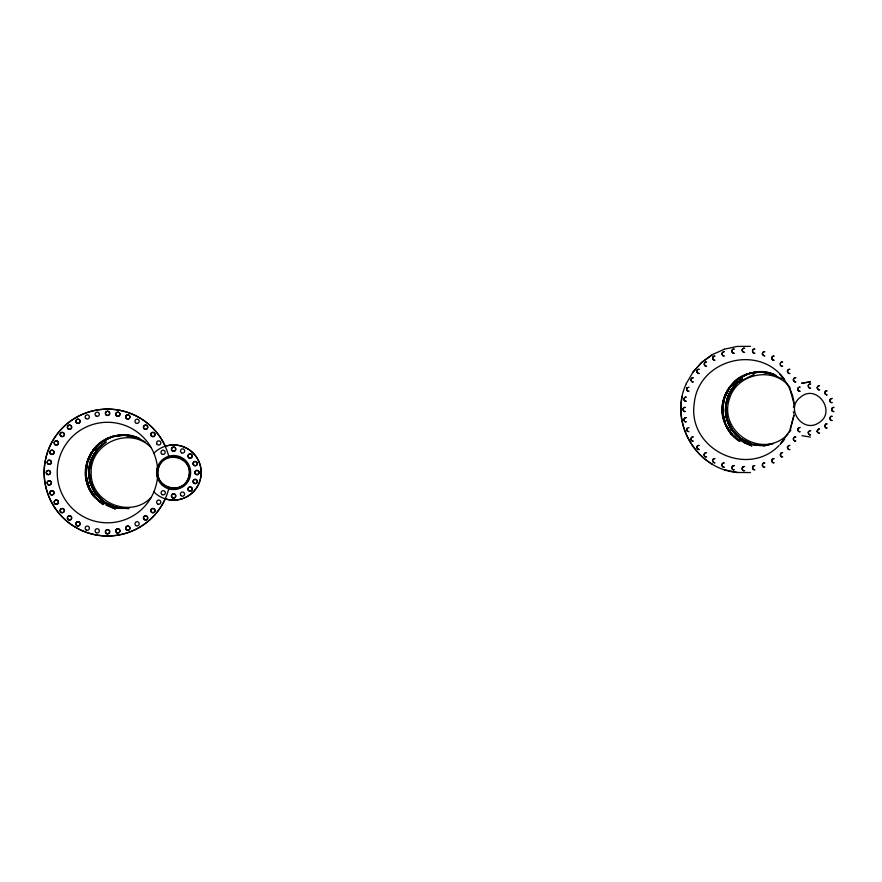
<?xml version="1.0" encoding="UTF-8"?>
<svg xmlns="http://www.w3.org/2000/svg" width="882" height="882" viewBox="0 0 882 882"><rect width="100%" height="100%" fill="white"/><g stroke="black" fill="none" stroke-linecap="round" stroke-linejoin="round"><path stroke-width="1.32" d="M95.918 498.462C73.36 476.589 91.937 433.724 123.304 435.223L111.893 436.634M764.518 372.303C746.657 369.812 729.16 382.237 723.648 398.995L728.609 388.499C718.918 402.291 720.55 422.18 731.784 434.606L725.533 424.859L730.296 433.018L739.755 441.452C713.637 426.127 718.83 381.322 748.531 373.538L738.102 378.676L748.531 373.538M88.299 460.183L92.334 451.694L86.998 462.102L91.96 451.595C80.383 468.97 86.524 492.983 103.106 504.548L93.646 496.125L88.884 487.955L95.135 497.702C77.043 479.191 86.039 444.616 110.636 437.196L101.452 441.772L111.132 437.141M722.799 410.351C721.994 398.322 728.532 387.121 737.297 379.326L729.138 387.606L737.628 379.469L729.635 387.749L735.015 381.399L745.698 374.707L748.807 373.714L738.532 378.863C748.862 371.818 762.721 369.503 774.407 374.685M97.285 450.096L92.367 457.802L98.464 448.508L93.536 455.035L89.336 469.511L89.457 467.493M86.326 466.247L85.587 474.67L86.789 463.127M722.975 403.151L722.226 411.563L723.438 400.031M722.766 411.552L723.835 400.075L722.843 409.446M682.26 396.305C676.703 422.478 689.261 450.812 712.391 464.263M738.014 436.634C723.031 424.44 721.377 399.436 734.64 385.258L728.62 394.629L734.64 385.258M739.943 438.431L730.175 426.965L727.341 419.435L731.95 429.512L726.812 419.501L731.575 429.611C720.142 413.438 725.643 389.149 742.302 378.665L735.39 384.53M686.681 388.488L686.924 390.561L689.04 391.288M691.047 379.139L691.411 381.211M686.681 428.972L687.056 431.055M696.956 370.683L697.331 372.766M691.047 438.321L691.411 440.405M696.956 446.777L697.199 448.85L699.316 449.577M712.7 459.985L712.568 461.429L714.321 462.785M732.016 350.441L731.884 351.885L732.942 352.987M722.049 464.351L722.413 466.424M742.291 349.537L742.159 350.981L743.901 352.337M752.567 350.441L752.798 352.513L754.176 353.241M742.291 467.912L742.159 469.367L743.217 470.47M752.567 467.019L752.93 469.103M771.871 357.464L772.235 359.547M762.522 464.351L762.39 465.795L763.459 466.898M780.327 363.384L780.327 364.828M771.871 459.985L771.739 461.429L772.797 462.543M793.403 379.855L793.535 379.139M797.89 388.488L798.122 390.561L799.511 391.288M793.403 439.049L793.535 438.321M808.342 385.368L808.573 387.452L809.952 388.168M808.342 432.092L808.573 434.165L809.952 434.892M817.272 387.143L817.647 389.227M817.151 431.033L818.209 429.203M829.918 399.789L829.918 401.233M89.325 467.493C86.855 480.227 92.996 493.898 103.293 501.538L95.454 493.567L103.293 501.538M89.336 469.511L91.441 460.658M728.675 395.643L725.985 406.415L726.173 415.51L726.173 403.383L728.157 395.555L725.588 406.404L730.175 391.939L735.114 385.412L729.006 394.706L730.175 391.939L737.749 382.468L741.894 379.668M157.371 468.221L156.742 470.293L157.073 476.335M793.381 407.197L794.329 404.077M92.026 458.739L89.523 466.49L89.523 477.261M686.328 383.736C668.247 421.012 696.152 469.191 737.352 472.487L724.309 469.687M93.536 455.035L89.523 466.49C90.592 456.17 98.045 448.089 105.653 441.761L96.557 449.875L91.982 457.725L97.99 448.354L90.648 460.536L88.939 469.5L91.508 458.651C81.761 480.04 98.663 507.9 122.19 508.429M790.526 428.784L794.098 414.827L789.633 430.901L780.195 444.352M87.957 461.043L90.493 454.351L100.647 442.422L92.5 450.702L98.365 444.495L100.978 442.566L92.985 450.845L98.365 444.495L109.048 437.803L120.117 435.311M686.196 383.736L692.91 372.281L701.73 362.436L712.391 354.641M686.549 388.488L687.056 387.848M697.331 370.043L696.824 372.127L698.577 373.483M683.881 398.455L685.634 397.087M704.619 362.756L704.619 365.468M682.988 408.73L684.046 407.616M712.568 357.464L713.626 356.361M683.484 408.09L682.855 409.446L684.046 411.277M713.064 356.835L712.568 358.908L714.321 360.275M721.917 353.109L723.67 351.753M684.388 418.366L684.013 420.449M687.056 428.332L686.549 430.416L689.04 431.772M731.884 350.441L732.38 349.801M691.411 437.692L690.915 439.765L691.973 440.879M742.159 349.537L743.217 348.434M696.824 446.777L697.331 446.138M752.434 350.441L752.93 349.801M704.123 454.065L705.181 452.962M762.39 353.109L763.459 352.006M704.619 453.436L703.99 454.792L704.619 456.148M762.897 352.469L762.269 353.825L762.765 355.192L764.881 355.909M712.568 459.985L713.626 458.883M772.235 356.835L771.739 358.908L773.492 360.275M721.917 464.351L722.413 463.712M780.195 363.384L780.691 362.756M731.884 467.019L732.942 465.917M787.483 370.683L788.541 369.58M732.38 466.38L731.884 468.463L732.942 469.566M787.979 370.043L787.361 371.399L788.541 373.229M742.159 467.912L742.655 467.284M793.899 378.499L793.271 379.855L794.462 381.685M752.93 466.38L752.434 468.463L754.176 469.819M797.758 388.488L798.816 387.374M762.39 464.351L762.897 463.712M808.21 385.368L808.706 384.728M771.739 459.985L772.797 458.883M780.691 453.436L780.691 456.148M787.483 446.777L789.236 445.421M798.254 428.332L798.254 431.055M793.899 437.692L793.271 439.049L793.899 440.405M824.725 392.214L825.784 391.101M825.221 391.575L824.725 393.659L827.206 395.015M808.21 432.092L809.952 430.736M832.057 408.09L831.693 410.174M825.221 424.617L825.221 427.329M830.282 417.032L830.282 419.744M729.006 394.706L733.923 387M94.275 453.921L97.99 448.354M789.434 432.136L790.9 430.041M780.394 444.098L780.967 443.348M781.165 443.095L783.668 439.82M782.323 441.904L784.638 439.214M692.778 372.281L701.598 362.436L712.259 354.641L724.442 349.217M99.093 447.747L106.292 442.069M735.742 384.651L737.749 382.468L754.088 374.365M779.115 445.443C747.462 478.342 687.321 449.015 694.244 403.46C698.257 359.36 759.645 343.429 784.638 379.69M98.74 447.626L101.099 445.564M800.073 397.55C785.101 408.873 802.918 433.47 818.529 422.952C837.15 412.302 816.908 383.152 800.547 397.12M705.181 362.282L704.123 363.384L704.123 364.828L705.876 366.184M697.199 370.043L697.894 369.58M691.279 378.499L692.657 377.772M691.973 378.025L690.782 379.855L691.973 381.685M722.975 352.006L721.796 353.825L722.975 355.655M686.924 387.848L689.04 387.132M732.247 349.801L732.942 349.327M742.523 348.908L743.901 348.181M684.939 397.341L683.759 399.171L684.388 400.527M752.798 349.801L753.493 349.327M684.939 417.903L683.881 419.005L684.388 421.089M686.924 428.332L689.04 427.616M772.103 356.835L772.797 356.361M691.279 437.692L691.973 437.218M780.559 362.756L781.254 362.282M697.199 446.138L697.894 445.664M793.767 378.499L794.462 378.025M712.932 459.357L714.321 458.629M798.122 387.848L799.511 387.132M808.573 384.728L809.952 384.012M722.281 463.712L722.975 463.237M817.515 386.514L818.893 385.787M818.209 386.04L817.019 387.871L818.893 389.943M742.523 467.284L743.217 466.81M830.149 399.149L832.266 398.432M752.798 466.38L753.493 465.917M798.816 427.869L797.758 428.972L797.758 430.416L799.511 431.772M762.765 463.712L763.459 463.237M793.767 437.692L794.462 437.218M772.103 459.357L773.492 458.629M788.541 445.664L787.361 447.494L788.541 449.324M781.254 452.962L780.063 454.792L781.254 456.622M808.573 431.452L810.69 430.736M830.844 416.558L829.653 418.388L830.844 420.218M825.784 424.143L824.593 425.973L825.784 427.803M151.318 497.316C130.756 519.322 90.251 502.663 91.144 472.554C90.251 442.444 130.756 425.774 151.318 447.78M787.968 434.22C762.732 460.437 717.209 431.971 729.778 397.804C737.749 372.91 774.473 366.107 789.919 387.463M109.048 437.803L101.882 441.97L112.168 436.81M713.494 356.361L714.321 356.108M732.81 349.327L733.626 349.085M705.049 362.282L705.876 362.028M697.761 369.58L698.577 369.326M753.36 349.327L754.176 349.085M763.327 352.006L764.143 351.753M772.665 356.361L773.492 356.108M781.121 362.282L781.937 362.028M683.914 407.616L684.73 407.374M788.409 369.58L789.236 369.326M684.807 417.903L685.634 417.649M794.329 378.025L795.145 377.772M809.136 384.265L810.69 384.012M691.841 437.218L692.657 436.965M825.651 391.101L826.467 390.847M697.761 445.664L698.577 445.421M831.539 398.432L829.786 399.789L830.282 401.872M705.049 452.962L705.876 452.709M832.487 407.616L834.041 407.374M833.314 407.374L831.561 408.73L832.057 410.803M798.684 427.869L799.511 427.616M830.712 416.558L831.539 416.315M825.651 424.143L826.467 423.889M722.843 463.237L723.67 462.995M794.329 437.218L795.145 436.965M818.893 428.95L817.019 431.033L818.209 432.864M732.81 465.917L733.626 465.663M743.085 466.81L743.901 466.556M781.121 452.962L781.937 452.709M753.36 465.917L754.176 465.663M763.327 463.237L764.143 462.995M749.502 373.207L761.056 371.807L749.502 373.207L757.991 371.928L761.276 371.983L749.865 373.439L757.991 371.928L769.28 373.24L762.07 371.818L773.459 374.321L770.526 373.384L781.893 378.918M773.481 443.525L763.768 445.653L751.673 444.319M724.309 349.217L737.22 346.417L750.439 346.35M753.338 444.33L759.854 445.542L771.893 444.153L763.768 445.653L765.73 445.531L753.57 444.881L740.704 439.06M120.294 435.256L112.852 436.303L127.46 435.047L139.621 438.586C110.206 423.04 74.364 456.81 88.398 486.996L85.73 475.718M759.854 445.542L764.055 445.41M743.769 348.181L744.64 348.181M733.493 349.085L734.364 349.085M754.044 349.085L754.915 349.085M723.538 351.753L724.398 351.753M764.01 351.753L764.881 351.753M743.769 352.337L744.64 352.337M733.493 353.241L734.364 353.241M754.915 353.241L753.36 352.987M723.538 355.909L724.398 355.909M714.188 356.108L715.048 356.108M773.36 356.108L774.22 356.108M715.048 360.275L713.494 360.021M774.22 360.275L772.665 360.021M705.743 362.028L706.603 362.028M781.805 362.028L782.676 362.028M706.603 366.184L705.049 365.942M781.805 366.184L782.676 366.184M698.445 369.326L699.316 369.326M789.103 369.326L789.963 369.326M699.316 373.483L697.761 373.229M789.103 373.483L789.963 373.483M692.524 377.772L693.395 377.772M795.013 377.772L795.884 377.772M692.524 381.939L693.395 381.939M795.013 381.939L795.884 381.939M818.761 385.787L819.632 385.787M799.379 387.132L800.239 387.132M809.83 388.168L810.69 388.168M819.632 389.943L818.077 389.701M826.335 390.847L827.206 390.847M800.239 391.288L798.684 391.035M685.501 397.087L686.361 397.087M686.361 401.255L684.807 401.001M831.406 402.589L832.266 402.589M684.597 407.374L685.468 407.374M684.597 411.53L685.468 411.53M833.181 411.53L834.041 411.53M831.406 416.315L832.266 416.315M685.501 417.649L686.361 417.649M831.406 420.471L832.266 420.471M685.501 421.805L686.361 421.805M826.335 423.889L827.206 423.889M799.379 427.616L800.239 427.616M826.335 428.046L827.206 428.046M818.761 428.95L819.632 428.95M800.239 431.772L798.684 431.518M818.761 433.117L819.632 433.117M809.83 434.892L810.69 434.892M801.958 435.741L810.326 437.031M692.524 436.965L693.395 436.965M795.013 436.965L795.884 436.965M692.524 441.121L693.395 441.121M795.884 441.121L794.329 440.879M698.445 445.421L699.316 445.421M789.103 445.421L789.963 445.421M153.876 453.216A27.585 27.574 -89.6 0 1 165.188 446.259L165.32 446.259A27.585 27.574 90 0 1 201.25 472.554A27.585 27.574 -89.9 0 1 165.32 498.837L165.188 498.837A63.416 63.394 -90 0 1 68.322 522.409A63.416 63.394 -90 0 1 68.322 422.687A63.416 63.394 -90 0 1 165.188 446.259A27.585 27.574 90 0 1 201.118 472.62L201.25 472.554M789.103 449.577L789.963 449.577M705.743 452.709L706.603 452.709M781.805 452.709L782.676 452.709M705.743 456.876L706.603 456.876M781.805 456.876L782.676 456.876M714.188 458.629L715.048 458.629M773.36 458.629L774.22 458.629M714.188 462.785L715.048 462.785M773.36 462.785L774.22 462.785M723.538 462.995L724.398 462.995M764.01 462.995L764.881 462.995M733.493 465.663L734.364 465.663M754.044 465.663L754.915 465.663M743.769 466.556L744.64 466.556M723.538 467.151L724.398 467.151M764.01 467.151L764.881 467.151M733.493 469.819L734.364 469.819M754.915 469.819L753.36 469.566M743.769 470.723L744.64 470.723M750.439 472.554L737.22 472.487M129.081 508.638L116.92 507.977L104.065 502.156M754.088 444.528L763.007 445.487M122.598 435.179L136.809 437.417L125.431 434.925L136.975 437.582L125.707 435.157M123.667 508.462L115.035 507.415L121.848 508.44L111.375 505.97L104.495 501.968M769.358 373.196L762.357 372.061L774.605 374.894M126.876 435.344L133.888 436.48M115.399 507.183L121.903 508.396M765.819 372.612L773.613 374.486M127.868 435.399L136.975 437.582M776.27 375.489C746.845 359.944 711.013 393.703 725.048 423.9L722.369 412.622M741.145 438.861L751.023 443.822L741.145 438.861L742.931 439.931M113.381 506.61C102.488 502.652 93.944 493.512 90.162 482.608L94.936 492.707L89.523 478.617L89.964 481.616L88.795 470.514L90.361 481.572L89.545 473.843M770.526 373.384L772.588 374.111M764.143 355.909L762.401 353.825M781.121 365.942L781.937 366.184M732.81 352.987L733.626 353.241M788.409 373.229L789.236 373.483M722.843 355.655L723.67 355.909M795.145 381.939L793.403 380.583M826.467 395.015L824.725 392.931M830.712 402.335L831.539 402.589M832.487 411.277L833.314 411.53M830.712 420.218L831.539 420.471M825.651 427.803L826.467 428.046M691.841 381.685L692.657 381.939M818.893 433.117L817.14 431.761M687.618 391.035L688.302 391.288M685.634 401.255L684.256 400.527M795.145 441.121L793.403 439.765M683.914 411.277L684.73 411.53M788.409 449.324L789.236 449.577M684.807 421.552L685.634 421.805M781.121 456.622L781.937 456.876M772.665 462.543L773.492 462.785M691.841 440.879L692.657 441.121M763.327 466.898L764.143 467.151M698.577 449.577L696.835 447.494M705.049 456.622L705.876 456.876M743.085 470.47L743.901 470.723M732.81 469.566L733.626 469.819M722.843 466.898L723.67 467.151M743.868 442.577L751.993 445.928C741.123 441.562 729.348 435.917 725.566 423.801M106.061 505.199L115.344 509.024L96.733 499.168M750.747 443.999C735.886 439.357 725.654 424.881 725.258 409.446M106.292 503.038L114.384 506.93M137.757 437.781L145.254 442.014M748.024 442.874L737.749 436.436L732.093 430.46L738.201 436.667M739.314 440.416C729.855 434.506 723.791 423.603 722.777 412.611L725.258 422.566M103.745 504.25L98.365 500.601L89.677 488.837M103.624 501.395L95.94 493.424L103.624 501.395L101.099 499.532L93.536 490.061L89.523 478.617M830.149 401.872L830.844 402.335M809.268 387.915L808.21 386.084M780.559 365.468L781.254 365.942M831.924 410.803L832.619 411.277M743.217 352.094L742.159 350.264M809.268 434.639L808.21 432.808M684.256 421.089L684.939 421.552M722.281 466.424L722.975 466.898M713.626 462.543L712.579 460.713M704.486 456.148L705.181 456.622M732.589 430.328L740.274 438.288L732.589 430.328L733.923 431.904M783.866 379.337L780.008 374.299C787.13 382.898 793.326 392.644 794.098 404.077L789.633 387.992M732.258 434.44L725.919 424.782L731.024 432.797M89.269 487.889L95.62 497.547L90.493 490.756L86.326 478.849M787.979 372.766L787.483 371.399M798.254 390.561L797.758 389.205M780.195 364.828L780.691 365.468M752.93 352.513L752.434 351.157M732.38 352.513L731.884 351.157M787.979 448.85L787.483 447.494M722.413 355.192L721.928 353.825M713.064 359.547L712.579 358.191M772.235 462.069L771.75 460.713M762.897 466.424L762.401 465.068M742.655 469.996L742.159 468.64M687.056 390.561L686.56 389.205M732.38 469.103L731.884 467.736M683.484 410.803L682.988 409.446M731.95 429.512L727.341 419.435M91.441 484.45L95.3 492.608L90.692 482.542M722.975 415.753L725.191 422.654M726.448 416.502L727 418.476L725.985 407.429L727 418.476M722.777 412.611L724.949 421.817M793.381 411.707L793.723 413.228M721.928 465.068L722.049 465.795M704.123 454.792L704.255 455.509M683.892 399.171L684.013 399.899M726.316 416.513L726.603 418.52L725.445 407.418M45.61 459.412A63.416 63.394 -89.9 0 1 165.32 446.259M165.32 498.837A63.416 63.394 -89.9 0 1 45.346 460.702M80.019 420.571A2.117 2.106 0 0 1 77.914 423.393A2.117 2.106 0 0 1 76.15 420.339A2.117 2.106 0 0 1 79.656 419.931M201.118 472.62A27.585 27.574 90 0 1 165.055 498.793M165.177 446.259A63.416 63.394 89.2 0 1 168.749 456.237M157.459 467.195A50.263 50.252 90 0 0 85.047 427.572A50.263 50.252 90 0 0 73.195 509.289A50.263 50.252 90 0 0 153.876 491.891A27.585 27.574 89.6 0 0 165.188 498.837A63.416 63.394 89.1 0 0 168.749 488.871M157.459 477.923A50.263 50.252 -89.9 0 1 153.876 491.891M86.193 472.554L86.116 474.648L87.186 463.171L86.193 472.554M158.231 469.026C152.773 488.584 185.429 496.081 188.869 476.048C194.459 456.413 161.858 449.28 158.231 469.026M724.949 397.076L724.177 399.061L728.973 388.598L724.949 397.076M810.326 381.862L801.826 383.163L810.326 381.862M88.917 486.908L86.127 475.707L88.917 486.908M161.472 453.668A2.117 2.106 0 0 0 165.077 453.028A2.117 2.106 0 0 0 162.729 450.228A2.117 2.106 0 0 0 161.472 453.668M50.406 453.668A2.117 2.106 0 0 0 54.011 453.028A2.117 2.106 0 0 0 51.652 450.228A2.117 2.106 0 0 0 50.406 453.668M47.738 463.623A2.117 2.106 0 0 0 51.332 462.995A2.117 2.106 0 0 0 48.984 460.195A2.117 2.106 0 0 0 47.606 463.623A2.117 2.106 0 0 0 51.2 462.995A2.117 2.106 0 0 0 48.852 460.195A2.117 2.106 0 0 0 47.738 463.623M144.604 429.038A2.117 2.106 0 0 0 147.768 427.208A2.117 2.106 0 0 0 144.604 425.378A2.117 2.106 0 0 0 144.604 429.038M151.891 436.336A2.117 2.106 0 0 0 155.067 434.506A2.117 2.106 0 0 0 151.891 432.676A2.117 2.106 0 0 0 151.891 436.336M61.244 512.42A2.117 2.106 0 0 0 64.408 510.601A2.117 2.106 0 0 0 61.244 508.771A2.117 2.106 0 0 0 61.244 512.42M126.81 529.994A2.117 2.106 0 0 0 129.974 528.175A2.117 2.106 0 0 0 126.81 526.345A2.117 2.106 0 0 0 126.81 529.994M135.464 422.643A2.117 2.106 0 0 0 139.058 422.015A2.117 2.106 0 0 0 136.71 419.215A2.117 2.106 0 0 0 135.464 422.643M126.247 418.288A2.117 2.106 0 0 0 129.852 417.649A2.117 2.106 0 0 0 127.493 414.849A2.117 2.106 0 0 0 126.247 418.288M67.969 519.244A2.117 2.106 0 0 0 71.574 518.616A2.117 2.106 0 0 0 69.226 515.816A2.117 2.106 0 0 0 67.969 519.244M136.026 525.639A2.117 2.106 0 0 0 139.191 523.809A2.117 2.106 0 0 0 136.026 521.979A2.117 2.106 0 0 0 136.026 525.639M54.761 444.308A2.117 2.106 0 0 0 58.366 443.679A2.117 2.106 0 0 0 56.018 440.879A2.117 2.106 0 0 0 54.629 444.308A2.117 2.106 0 0 0 58.234 443.679A2.117 2.106 0 0 0 55.886 440.879A2.117 2.106 0 0 0 54.761 444.308M157.117 444.308A2.117 2.106 0 0 0 160.722 443.679A2.117 2.106 0 0 0 158.374 440.879A2.117 2.106 0 0 0 157.117 444.308M76.988 525.639A2.117 2.106 0 0 0 80.152 523.809A2.117 2.106 0 0 0 76.988 521.979A2.117 2.106 0 0 0 76.988 525.639M55.323 503.975A2.117 2.106 0 0 0 58.499 502.145A2.117 2.106 0 0 0 55.323 500.315A2.117 2.106 0 0 0 55.323 503.975M144.042 519.244A2.117 2.106 0 0 0 147.647 518.616A2.117 2.106 0 0 0 145.298 515.816A2.117 2.106 0 0 0 144.042 519.244M61.244 436.336A2.117 2.106 0 0 0 64.408 434.506A2.117 2.106 0 0 0 61.244 432.676A2.117 2.106 0 0 0 61.244 436.336M86.204 529.994A2.117 2.106 0 0 0 89.369 528.175A2.117 2.106 0 0 0 86.204 526.345A2.117 2.106 0 0 0 86.204 529.994M50.969 494.626A2.117 2.106 0 0 0 54.133 492.795A2.117 2.106 0 0 0 50.969 490.965A2.117 2.106 0 0 0 50.969 494.626M68.531 429.038A2.117 2.106 0 0 0 71.707 427.208A2.117 2.106 0 0 0 68.531 425.378A2.117 2.106 0 0 0 68.531 429.038M151.891 512.42A2.117 2.106 0 0 0 155.067 510.601A2.117 2.106 0 0 0 151.891 508.771A2.117 2.106 0 0 0 151.891 512.42M157.68 503.975A2.117 2.106 0 0 0 160.844 502.145A2.117 2.106 0 0 0 157.68 500.315A2.117 2.106 0 0 0 157.68 503.975M96.16 532.673A2.117 2.106 0 0 0 99.335 530.843A2.117 2.106 0 0 0 96.16 529.013A2.117 2.106 0 0 0 96.16 532.673M48.301 484.659A2.117 2.106 0 0 0 51.465 482.829A2.117 2.106 0 0 0 48.301 480.999A2.117 2.106 0 0 0 48.301 484.659M85.642 418.288A2.117 2.106 0 0 0 89.236 417.649A2.117 2.106 0 0 0 86.888 414.849A2.117 2.106 0 0 0 85.642 418.288M46.834 473.91A2.117 2.106 0 0 0 50.439 473.27A2.117 2.106 0 0 0 48.091 470.47A2.117 2.106 0 0 0 46.834 473.91M106.568 533.566A2.117 2.106 0 0 0 109.732 531.736A2.117 2.106 0 0 0 106.568 529.906A2.117 2.106 0 0 0 106.568 533.566M96.16 416.084A2.117 2.106 0 0 0 99.335 414.264A2.117 2.106 0 0 0 96.16 412.434A2.117 2.106 0 0 0 96.16 416.084M106.568 415.19A2.117 2.106 0 0 0 109.732 413.36A2.117 2.106 0 0 0 106.568 411.53A2.117 2.106 0 0 0 106.568 415.19M116.843 532.673A2.117 2.106 0 0 0 120.007 530.843A2.117 2.106 0 0 0 116.843 529.013A2.117 2.106 0 0 0 116.843 532.673M116.281 415.62A2.117 2.106 0 0 0 119.886 414.981A2.117 2.106 0 0 0 117.538 412.181A2.117 2.106 0 0 0 116.281 415.62M189.134 457.857A2.117 2.106 0 0 0 192.298 456.027A2.117 2.106 0 0 0 189.134 454.197A2.117 2.106 0 0 0 189.134 457.857M172.618 497.735A2.117 2.106 0 0 0 175.794 495.916A2.117 2.106 0 0 0 172.618 494.085A2.117 2.106 0 0 0 172.618 497.735M193.632 464.968A2.117 2.106 0 0 0 197.237 464.329A2.117 2.106 0 0 0 194.889 461.529A2.117 2.106 0 0 0 193.632 464.968M195.98 474.373A2.117 2.106 0 0 0 199.145 472.554A2.117 2.106 0 0 0 195.98 470.723A2.117 2.106 0 0 0 195.98 474.373M181.56 452.797A2.117 2.106 0 0 0 184.724 450.967A2.117 2.106 0 0 0 181.56 449.136A2.117 2.106 0 0 0 181.56 452.797M180.865 495.486A2.117 2.106 0 0 0 184.47 494.857A2.117 2.106 0 0 0 182.111 492.057A2.117 2.106 0 0 0 180.865 495.486M172.618 451.022A2.117 2.106 0 0 0 175.794 449.192A2.117 2.106 0 0 0 172.618 447.361A2.117 2.106 0 0 0 172.618 451.022M188.572 490.425A2.117 2.106 0 0 0 192.177 489.797A2.117 2.106 0 0 0 189.828 486.985A2.117 2.106 0 0 0 188.572 490.425M194.194 483.314A2.117 2.106 0 0 0 197.37 481.495A2.117 2.106 0 0 0 194.194 479.665A2.117 2.106 0 0 0 194.194 483.314M162.167 494.626A2.117 2.106 0 0 0 165.342 492.795A2.117 2.106 0 0 0 162.167 490.965A2.117 2.106 0 0 0 162.167 494.626M151.77 512.42A2.117 2.106 0 0 0 154.934 510.601A2.117 2.106 0 0 0 151.77 508.771A2.117 2.106 0 0 0 151.77 512.42M143.909 519.244A2.117 2.106 0 0 0 147.515 518.616A2.117 2.106 0 0 0 145.166 515.816A2.117 2.106 0 0 0 143.909 519.244M126.677 529.994A2.117 2.106 0 0 0 129.841 528.175A2.117 2.106 0 0 0 126.677 526.345A2.117 2.106 0 0 0 126.677 529.994M116.711 532.673A2.117 2.106 0 0 0 119.875 530.843A2.117 2.106 0 0 0 116.711 529.013A2.117 2.106 0 0 0 116.711 532.673M106.435 533.566A2.117 2.106 0 0 0 109.6 531.736A2.117 2.106 0 0 0 106.435 529.906A2.117 2.106 0 0 0 106.435 533.566M76.855 525.639A2.117 2.106 0 0 0 80.019 523.809A2.117 2.106 0 0 0 76.855 521.979A2.117 2.106 0 0 0 76.855 525.639M67.837 519.244A2.117 2.106 0 0 0 71.442 518.616A2.117 2.106 0 0 0 69.094 515.816A2.117 2.106 0 0 0 67.837 519.244M61.112 512.42A2.117 2.106 0 0 0 64.276 510.601A2.117 2.106 0 0 0 61.112 508.771A2.117 2.106 0 0 0 61.112 512.42M55.191 503.975A2.117 2.106 0 0 0 58.366 502.145A2.117 2.106 0 0 0 55.191 500.315A2.117 2.106 0 0 0 55.191 503.975M50.836 494.626A2.117 2.106 0 0 0 54 492.795A2.117 2.106 0 0 0 50.836 490.965A2.117 2.106 0 0 0 50.836 494.626M48.168 484.659A2.117 2.106 0 0 0 51.332 482.829A2.117 2.106 0 0 0 48.168 480.999A2.117 2.106 0 0 0 48.168 484.659M47.264 474.373A2.117 2.106 0 0 0 50.439 472.554A2.117 2.106 0 0 0 47.264 470.723A2.117 2.106 0 0 0 47.264 474.373M50.274 453.668A2.117 2.106 0 0 0 53.879 453.028A2.117 2.106 0 0 0 51.52 450.228A2.117 2.106 0 0 0 50.274 453.668M61.112 436.336A2.117 2.106 0 0 0 64.276 434.506A2.117 2.106 0 0 0 61.112 432.676A2.117 2.106 0 0 0 61.112 436.336M68.399 429.038A2.117 2.106 0 0 0 71.574 427.208A2.117 2.106 0 0 0 68.399 425.378A2.117 2.106 0 0 0 68.399 429.038M76.293 422.643A2.117 2.106 0 0 0 79.887 422.015A2.117 2.106 0 0 0 77.539 419.215A2.117 2.106 0 0 0 76.293 422.643M106.435 415.19A2.117 2.106 0 0 0 109.6 413.36A2.117 2.106 0 0 0 106.435 411.53A2.117 2.106 0 0 0 106.435 415.19M116.711 416.084A2.117 2.106 0 0 0 119.875 414.264A2.117 2.106 0 0 0 116.711 412.434A2.117 2.106 0 0 0 116.711 416.084M126.115 418.288A2.117 2.106 0 0 0 129.72 417.649A2.117 2.106 0 0 0 127.361 414.849A2.117 2.106 0 0 0 126.115 418.288M144.472 429.038A2.117 2.106 0 0 0 147.636 427.208A2.117 2.106 0 0 0 144.472 425.378A2.117 2.106 0 0 0 144.472 429.038M151.77 436.336A2.117 2.106 0 0 0 154.934 434.506A2.117 2.106 0 0 0 151.77 432.676A2.117 2.106 0 0 0 151.77 436.336M172.486 451.022A2.117 2.106 0 0 0 175.661 449.192A2.117 2.106 0 0 0 172.486 447.361A2.117 2.106 0 0 0 172.486 451.022M189.002 457.857A2.117 2.106 0 0 0 192.166 456.027A2.117 2.106 0 0 0 189.002 454.208A2.117 2.106 0 0 0 189.002 457.857M193.5 464.968A2.117 2.106 0 0 0 197.105 464.329A2.117 2.106 0 0 0 194.757 461.529A2.117 2.106 0 0 0 193.5 464.968M195.848 474.373A2.117 2.106 0 0 0 199.012 472.554A2.117 2.106 0 0 0 195.848 470.723A2.117 2.106 0 0 0 195.848 474.373M194.062 483.314A2.117 2.106 0 0 0 197.237 481.495A2.117 2.106 0 0 0 194.062 479.665A2.117 2.106 0 0 0 194.062 483.314M188.439 490.425A2.117 2.106 0 0 0 192.044 489.797A2.117 2.106 0 0 0 189.696 486.985A2.117 2.106 0 0 0 188.439 490.425M172.486 497.735A2.117 2.106 0 0 0 175.661 495.916A2.117 2.106 0 0 0 172.486 494.085A2.117 2.106 0 0 0 172.486 497.735M165.695 486.269A15.843 15.832 0 0 0 189.454 472.554A15.843 15.832 0 0 0 165.695 458.838A15.843 15.832 0 0 0 165.695 486.269M161.693 484.703A17.034 17.023 0 0 0 190.104 476.798A17.034 17.023 0 0 0 169.046 456.148A17.034 17.023 0 0 0 161.693 484.703"/></g></svg>
